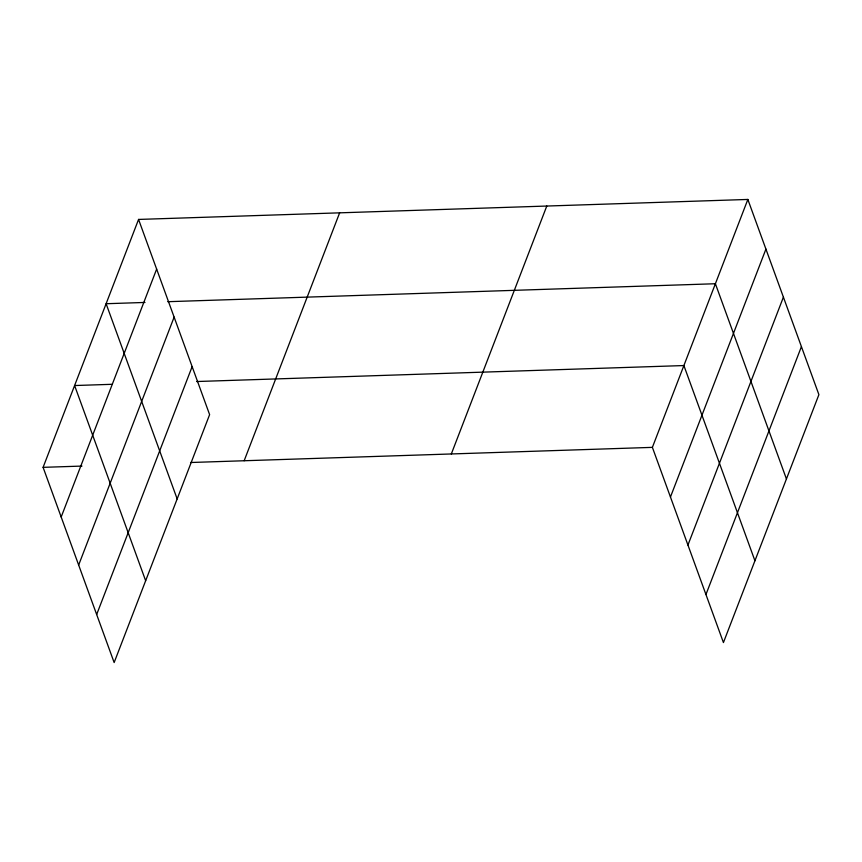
<?xml version="1.0" encoding="UTF-8"?>
<svg xmlns="http://www.w3.org/2000/svg" width="862" height="862" viewBox="0 0 862 862"><rect width="100%" height="100%" fill="white"/><g stroke="black" fill="none" stroke-linecap="round" stroke-linejoin="round"><path stroke-width="1.29" d="M138.566 219.433L209.617 414.633L114.15 662.555L43.1 467.344L138.566 219.433L747.85 199.445L818.9 394.656L723.433 642.567L652.383 447.367L747.85 199.445M61.18 517.006L156.647 269.095M78.657 565.041L174.124 317.119M96.663 614.52L192.14 366.609M244.161 460.75L339.639 212.839M451.322 453.962L546.788 206.04M670.453 497.029L765.93 249.107M687.941 545.053L783.407 297.142M705.946 594.543L801.423 346.621M144.988 302.443L106.112 303.726L177.163 498.926M167.767 301.7L715.395 283.738L786.435 478.949M112.135 384.301L74.606 385.54L145.656 580.74M196.579 381.532L683.889 365.553L754.929 560.753M43.1 467.344L81.976 466.073M190.545 462.506L652.383 447.367"/></g></svg>
